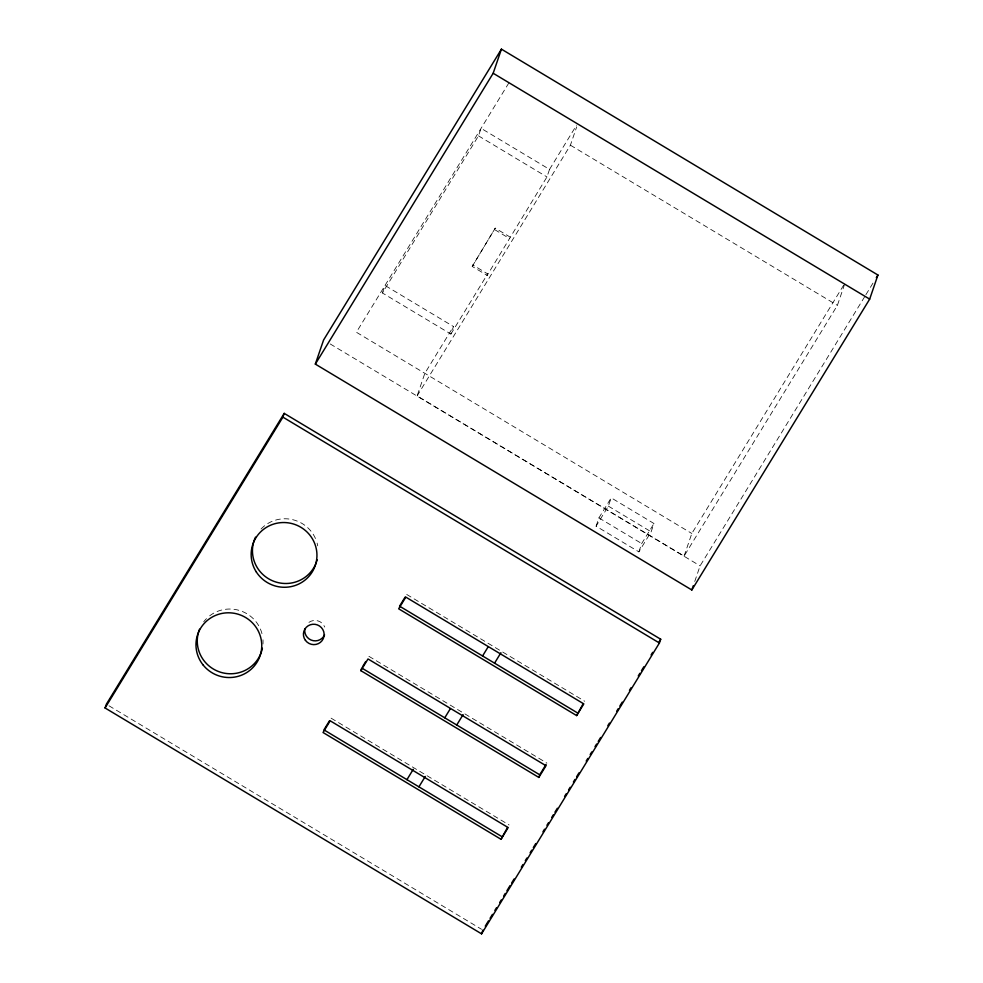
<?xml version="1.0" encoding="UTF-8"?>
<svg xmlns="http://www.w3.org/2000/svg" width="983" height="983" viewBox="0 0 983 983"><rect width="100%" height="100%" fill="white"/><g stroke="black" fill="none" stroke-linecap="round" stroke-linejoin="round"><path stroke-width="0.74" stroke-dasharray="4.92 3.69" d="M382.424 292.995L385.004 285.451L453.458 326.528L450.878 334.06L382.424 292.995L478.5 135.863L481.08 128.331L549.534 169.395L546.953 176.94L487.163 275.387L472.221 266.43L495.223 228.142L510.165 237.112M844.643 284.173L837.393 305.369L684.082 556.095L417.111 395.928L424.84 373.319L453.458 326.528M472.221 266.43L495.223 228.142M487.163 275.387L487.679 273.888L472.737 264.918M417.111 395.928L570.41 145.201L576.702 126.832M596.091 526.188L598.93 517.894L611.193 497.84L653.978 523.509L651.139 531.791L638.876 551.856L596.091 526.188L608.354 506.122L611.193 497.84M638.876 551.856L641.715 543.562L653.978 523.509M684.082 556.095L691.823 533.486L844.336 284.062M694.748 581.469L700.093 565.864L865.114 295.981M508.911 82.83L356.387 332.254L691.823 533.486M549.534 169.395L576.566 125.197M450.878 334.06L487.679 273.888M865.912 294.667L873.924 281.568M570.41 145.201L837.393 305.369M478.5 135.863L546.953 176.94M494.707 229.653L509.649 238.611M608.354 506.122L651.139 531.791M330.177 343.939L700.093 565.864M598.93 517.894L641.715 543.562M406.729 594.469L584.713 701.248M368.908 656.325L546.892 763.091M331.099 718.168L509.071 824.946M108.99 705.794L481.547 929.291M308.932 622.362A10.383 10.174 18.9 0 1 324.734 627.068M261.048 529.014A32.955 32.292 18.9 0 1 316.686 541.731M317.091 543.083A32.955 32.292 18.9 0 1 317.718 545.848M203.702 621.834A32.955 32.292 18.9 0 1 206.479 618.639M209.662 615.825A32.955 32.292 18.9 0 1 262.67 636.984M262.977 639.786A32.955 32.292 18.9 0 1 262.965 644.037"/><path stroke-width="1.47" d="M105.07 707.981L106.361 704.209L284.198 413.364L660.699 639.233L659.409 643.005L481.572 933.85L105.07 707.981L282.907 417.136L284.198 413.364M315.334 364.103L323.591 339.995L501.428 49.15L877.93 275.019L869.672 299.127L691.835 589.984L315.334 364.103L493.171 73.258L501.428 49.15M360.859 670.664L361.756 668.022L539.741 774.801L538.831 777.43L360.859 670.664L368.011 658.954L545.995 765.732L538.831 777.43M501.023 839.285L508.174 827.575L330.19 720.809L323.038 732.507L501.023 839.285L507.486 827.539M481.572 933.85L482.862 930.078M576.652 715.587L583.804 703.889L405.819 597.111L398.668 608.809L576.652 715.587L583.116 703.853M691.835 589.984L693.285 585.721M329.502 720.772L323.935 729.865L501.92 836.644M362.555 666.72L365.737 661.522M405.143 597.074L399.577 606.179L577.549 712.945M406.937 779.666L413.302 769.259M444.758 717.811L450.325 708.718M482.579 655.968L488.133 646.863M418.918 786.842L425.283 776.447M456.739 724.999L463.091 714.604M494.56 663.156L500.912 652.749M539.741 774.801L546.093 764.393M876.332 277.636L877.93 275.019M485.258 926.158L488.465 920.911M490.075 918.294L492.471 914.362M494.879 910.43L496.476 907.813M499.683 902.566L501.281 899.949M503.689 896.017L505.287 893.4M506.896 890.782L510.091 885.536M511.701 882.918L514.097 878.986M521.309 867.203L522.919 864.573M525.315 860.641L526.925 858.024M530.12 852.789L531.729 850.16M533.327 847.543L535.735 843.611M542.935 831.827L544.545 829.197M546.941 825.278L548.551 822.648M551.758 817.414L553.355 814.796M554.953 812.167L557.361 808.247M564.574 796.451L566.171 793.834M568.579 789.902L570.177 787.285M573.384 782.038L574.981 779.421M576.591 776.803L578.987 772.871M586.2 761.075L587.797 758.458M590.205 754.526L591.803 751.909M595.01 746.662L596.62 744.045M598.217 741.428L600.625 737.496M607.826 725.7L609.435 723.083M616.636 711.299L618.246 708.669M619.843 706.052L622.251 702.12M629.464 690.336L631.061 687.707M638.274 675.923L639.872 673.294M641.469 670.676L643.877 666.744M651.09 654.961L652.687 652.343M659.101 641.862L660.699 639.233M493.171 73.258L869.672 299.127M282.907 417.136L659.409 643.005M324.562 634.871A10.383 10.174 18.9 0 1 304.828 628.985M262.387 648.215A32.955 32.292 18.9 0 1 220.831 672.323A32.955 32.292 18.9 0 1 199.537 629.181M317.128 559.831A32.955 32.292 18.9 0 1 274.146 581.432A32.955 32.292 18.9 0 1 255.506 537.136M305.43 640.363A10.383 10.174 18.9 0 0 323.272 638.643A10.383 10.174 18.9 0 0 312.643 624.279A10.383 10.174 18.9 0 0 305.43 640.363M203.137 665.012A32.955 32.292 18.9 0 0 259.475 657.381A32.955 32.292 18.9 0 0 223.977 613.097A32.955 32.292 18.9 0 0 203.137 665.012M256.342 571.995A32.955 32.292 18.9 0 0 313.258 570.152A32.955 32.292 18.9 0 0 282.551 522.551A32.955 32.292 18.9 0 0 256.342 571.995"/></g></svg>
